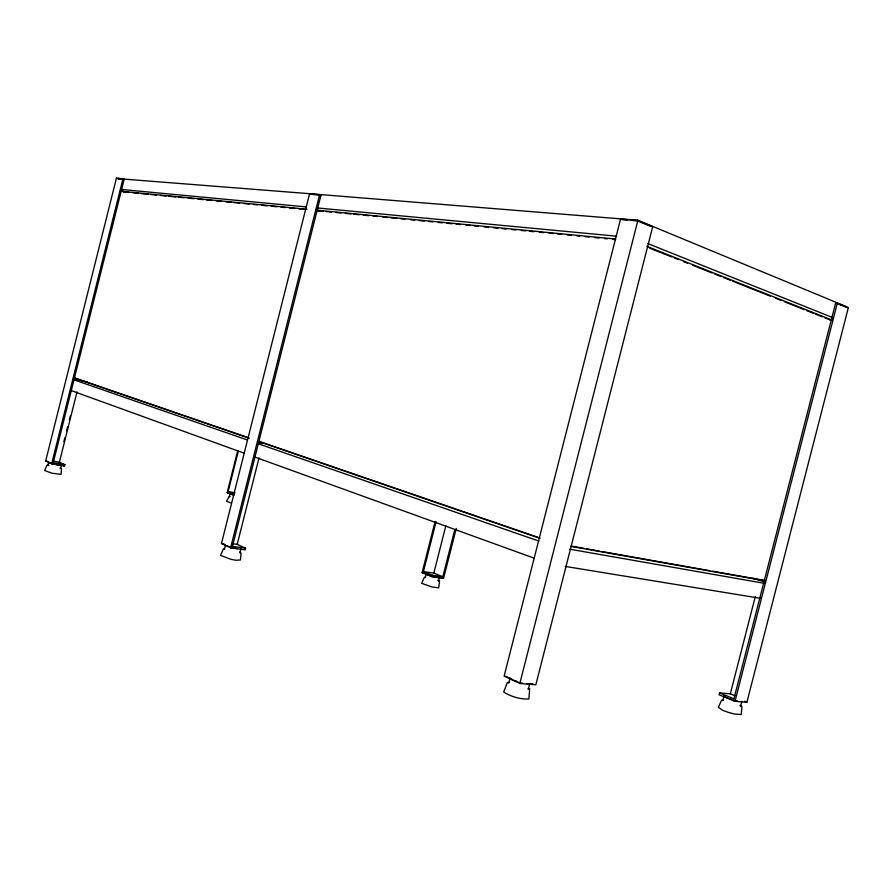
<?xml version="1.0" encoding="UTF-8"?>
<svg xmlns="http://www.w3.org/2000/svg" width="893" height="893" viewBox="0 0 893 893"><rect width="100%" height="100%" fill="white"/><g stroke="black" fill="none" stroke-linecap="round" stroke-linejoin="round"><path stroke-width="1.34" d="M529.683 688.682L528.868 698.951C520.128 699.431 511.064 696.618 503.674 692.008L507.38 682.553L509.423 682.453M528.288 688.369L528.276 689.385L529.739 683.636A10.504 1.864 15.7 0 1 527.093 683.781M52.966 461.078L59.407 462.194L64.865 464.717L64.53 466.057L51.649 463.835L45.666 461.022L116.414 178.209L122.977 178.745L124.194 179.147L52.899 464.047M310.876 193.792L118.256 178.656L123 179.047M51.649 463.835L122.977 178.745M63.905 441.633L64.921 437.581M66.607 430.828L67.622 426.776M69.308 420.023L70.324 415.971M59.072 463.523L76.999 391.882M235.004 492.769L228.139 491.574L234.256 494.086L233.944 495.302L227.19 492.523L237.705 450.764M238.331 451.121L227.838 492.791L230.584 493.271M230.193 493.483L229.378 496.72L230.037 496.564M232.001 543.614L237.214 544.373L245.564 548.235L245.14 549.887L230.617 547.8L221.464 543.502L309.547 193.881L319.605 194.696L320.955 195.176L232.035 548.001L229.668 546.884A7.97 1.094 13.6 0 0 232.269 547.576M224.433 549.295L225.538 544.897M230.617 547.8L319.605 194.696M237.214 544.373L258.992 457.986M239.916 552.867L241.032 548.469M456.256 528.433L443.564 578.396L432.033 576.744L422.11 572.659L435.114 521.434M436.097 521.679L423.059 573.06L425.66 573.429M426.073 573.953L425.358 577.47M432.033 576.744L432.413 575.259L423.438 571.587L433.819 573.105L442.828 576.766L432.413 575.259M433.819 573.105L445.841 525.787M438.575 581.008L439.568 577.101M454.838 529.493L442.448 578.24L439.881 577.191M508.764 683.011L509.936 678.434M737.473 701.005L733.443 700.67L835.669 302.85L845.626 306.969L845.783 306.344L637.803 220.247L637.613 220.973L632.423 220.549M519.815 683.48L637.859 220.515L652.705 226.655L535.833 684.797L519.815 683.48L504.121 676.113L620.568 219.109L637.859 220.515M735.095 695.803L730.307 693.85L719.557 692.912L719.077 694.765L735.006 701.306L746.883 702.289L848.35 307.616L835.669 302.85M722.805 700.692L724.078 695.747A9.365 1.339 16.7 0 0 724.714 696.652M730.307 693.85L755.277 596.647M735.006 701.306L837.344 303.062M741.904 701.306L740.621 706.274L739.929 705.336M424.432 577.191L421.652 583.308L431.989 586.958L438.697 587.873L439.535 581.231L437.749 580.283M224.355 548.626L223.328 549.039L220.56 555.39L230.919 559.319L235.875 560.246L240.463 559.956L241.021 553.124L239.637 552.142M229.311 496.352L226.532 501.196L230.439 502.837M723.531 700.101L721.544 700.291L718.374 707.301L722.839 710.37L728.398 712.391L734.359 714.009L741.268 714.512L741.904 706.676L741.112 705.604M48.211 465.264L46.905 465.376L44.65 470.499L52.14 473.245L61.07 474.35L61.494 468.814L60.824 468.233M48.959 465.487L47.809 465.588L48.702 462.038A6.575 0.703 12.9 0 0 54.529 464.137A6.575 0.703 12.9 0 0 61.472 465.041L60.579 468.591L59.998 468.088M312.159 193.893L637.803 220.247M313.153 194.54L320.955 195.176M622.019 219.7L627.221 220.124M519.849 682.888L522.472 683.1M529.036 683.647L532.976 683.982M121.202 189.45L306.154 206.897M317.149 207.935L616.695 236.198M120.231 191.191L306.98 209.241M317.227 210.223L615.11 239M123.223 191.85L128.771 192.386M132.923 192.788L138.46 193.323M141.228 193.591L148.149 194.261M150.917 194.529L156.465 195.076M160.617 195.478L166.154 196.013M168.922 196.281L175.843 196.951M178.611 197.219L184.159 197.755M188.311 198.157L193.848 198.704M198 199.106L203.537 199.641M206.305 199.909L211.853 200.445M216.006 200.847L221.542 201.383M225.695 201.796L231.231 202.331M233.999 202.599L239.547 203.135M243.7 203.537L249.236 204.073M253.389 204.475L257.541 204.877M261.694 205.29L267.241 205.825M271.394 206.227L276.93 206.763M281.083 207.165L285.235 207.567M289.388 207.969L294.936 208.504M299.088 208.917L304.625 209.453M317.64 210.715L323.177 211.25M325.956 211.518L331.493 212.054M335.656 212.456L341.204 213.003M345.357 213.405L350.904 213.94M353.673 214.208L359.22 214.744M363.373 215.146L368.921 215.693M373.084 216.095L377.237 216.497M382.784 217.032L386.937 217.434M391.101 217.836L396.648 218.383M400.801 218.785L404.964 219.187M410.501 219.723L414.665 220.124M418.817 220.526L424.365 221.073M428.528 221.475L432.681 221.877M438.229 222.413L442.381 222.815M446.545 223.217L452.092 223.763M456.245 224.165L460.408 224.567M465.945 225.103L470.109 225.505M474.261 225.918L478.425 226.32M483.973 226.855L488.125 227.257M493.673 227.793L497.825 228.195M501.989 228.608L506.152 229.01M511.689 229.546L515.853 229.947M521.389 230.483L525.553 230.885M529.716 231.298L533.869 231.7M539.417 232.236L543.569 232.638M549.117 233.173L553.28 233.575M557.433 233.988L561.597 234.39M567.133 234.926L571.297 235.328M576.845 235.864L579.613 236.132M585.161 236.678L589.313 237.08M594.861 237.616L599.013 238.018M604.561 238.554L607.329 238.822M612.877 239.369L615.645 239.637M845.716 307.281L848.35 307.616M829.519 319.616L832.276 319.995M232.448 546.337L245.564 548.235M221.464 543.502L224.087 543.882M422.11 572.659L425.939 573.217M565.302 566.43L760.691 598.343M45.666 461.022L48.233 461.469M227.19 492.523L229.847 492.981M53.234 462.708L64.865 464.717M569.701 549.184L764.542 583.352M570.437 546.304L765.178 580.841M571.687 546.181L583.989 548.358M586.723 548.849L599.036 551.037M601.77 551.517L709.779 570.705M712.514 571.185L764.464 580.417M259.026 442.56L262.821 443.497L257.664 442.448M73.851 379.101L87.492 382.059M120.979 190.622L126.27 192.308M752.899 578.206L764.855 582.046M118.367 178.209L121.013 179.069M116.414 178.209L118.892 179.024M316.312 209.732L320.062 211.016M316.278 210.034L320.018 211.317M73.907 377.672L248.511 437.737M259.517 441.522L539.506 537.843M73.572 377.772L249.281 438.262M258.97 441.6L540.109 538.379M73.672 379.748L247.417 440.003M257.809 443.609L538.847 541.069M70.982 390.498L244.09 453.164M254.46 456.915L534.472 558.27M649.791 248.209L671.837 256.972M674.427 258.01L678.323 259.55M683.502 261.616L687.398 263.167M692.577 265.232L712.022 272.957M714.623 273.995L721.097 276.573M723.698 277.6L730.173 280.179M732.773 281.217L770.369 296.163M775.548 298.229L780.739 300.294M784.623 301.834L804.068 309.57M806.669 310.608L813.143 313.186M815.744 314.213L822.23 316.792M824.819 317.819L829.999 319.884M646.845 246.368L832.22 320.185M647.503 243.443L832.923 317.696M744.438 701.295L746.883 702.289M719.557 692.912L733.934 698.795M638.841 221.475L651.019 226.509M62.119 464.929L64.53 466.057M505.684 676.247L511.589 679.015M515.127 680.667L518.666 682.33M237.46 548.637A7.97 1.094 13.6 0 1 233.62 547.9M228.552 546.46A7.97 1.094 13.6 0 1 226.722 545.735M515.998 681.169A10.504 1.864 15.7 0 1 510.149 678.267M233.252 494.733A5.871 0.592 13.7 0 1 230.852 493.327M439.323 577.503A7.099 0.871 14.7 0 1 437.336 577.38M436.376 577.224A7.099 0.871 14.7 0 1 428.484 575.114A7.099 0.871 14.7 0 1 426.352 573.563M731.903 699.61A9.365 1.339 16.7 0 1 725.44 697.076"/></g></svg>
